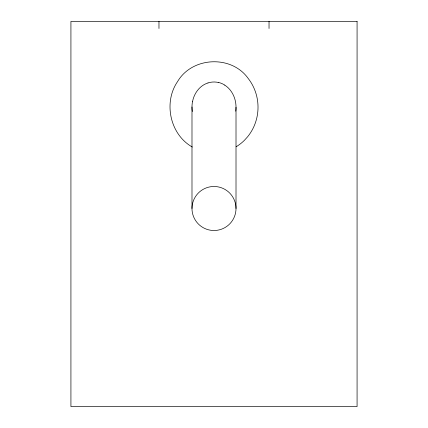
<?xml version="1.0" encoding="UTF-8"?>
<svg xmlns="http://www.w3.org/2000/svg" width="428" height="428" viewBox="0 0 428 428"><rect width="100%" height="100%" fill="white"/><g stroke="black" fill="none" stroke-linecap="round" stroke-linejoin="round"><path stroke-width="0.64" d="M191.99 208.495L191.99 106.984M192.584 101.35C193.825 95.235 197.169 89.436 202.294 85.782A20.319 19.362 -2.4 0 1 207.987 82.962M192.333 147.039C170.06 134.542 163.18 102.565 177.534 81.625C192.081 56.747 231.227 54.8 248.047 78.249A46.288 46.288 0 0 1 256.142 94.032A47.396 47.396 0 0 1 254.949 124.034A46.144 46.144 0 0 1 247.651 136.735L244.361 140.368A43.988 43.988 0 0 1 236.165 146.751M224.786 85.156C230.746 88.949 234.517 95.578 235.625 102.474A33.09 31.271 3.3 0 1 236.01 107.246L236.01 208.495A22.01 22.01 0 0 1 202.995 227.562A22.01 22.01 0 0 1 202.995 189.433A22.01 22.01 0 0 1 236.01 208.495M269.03 21.4L269.03 28.505M158.97 21.4L158.97 28.505M236.01 107.246A33.133 31.324 -1.3 0 1 235.753 111.184M192.343 111.51A32.828 31.014 4 0 1 192.541 101.34M207.981 82.936A18.886 18.131 -0.2 0 1 218.644 82.54M218.66 82.47A19.972 19.158 0.4 0 1 224.807 85.124M357.075 21.4L70.925 21.4L70.925 406.6L357.075 406.6L357.075 21.4"/></g></svg>
